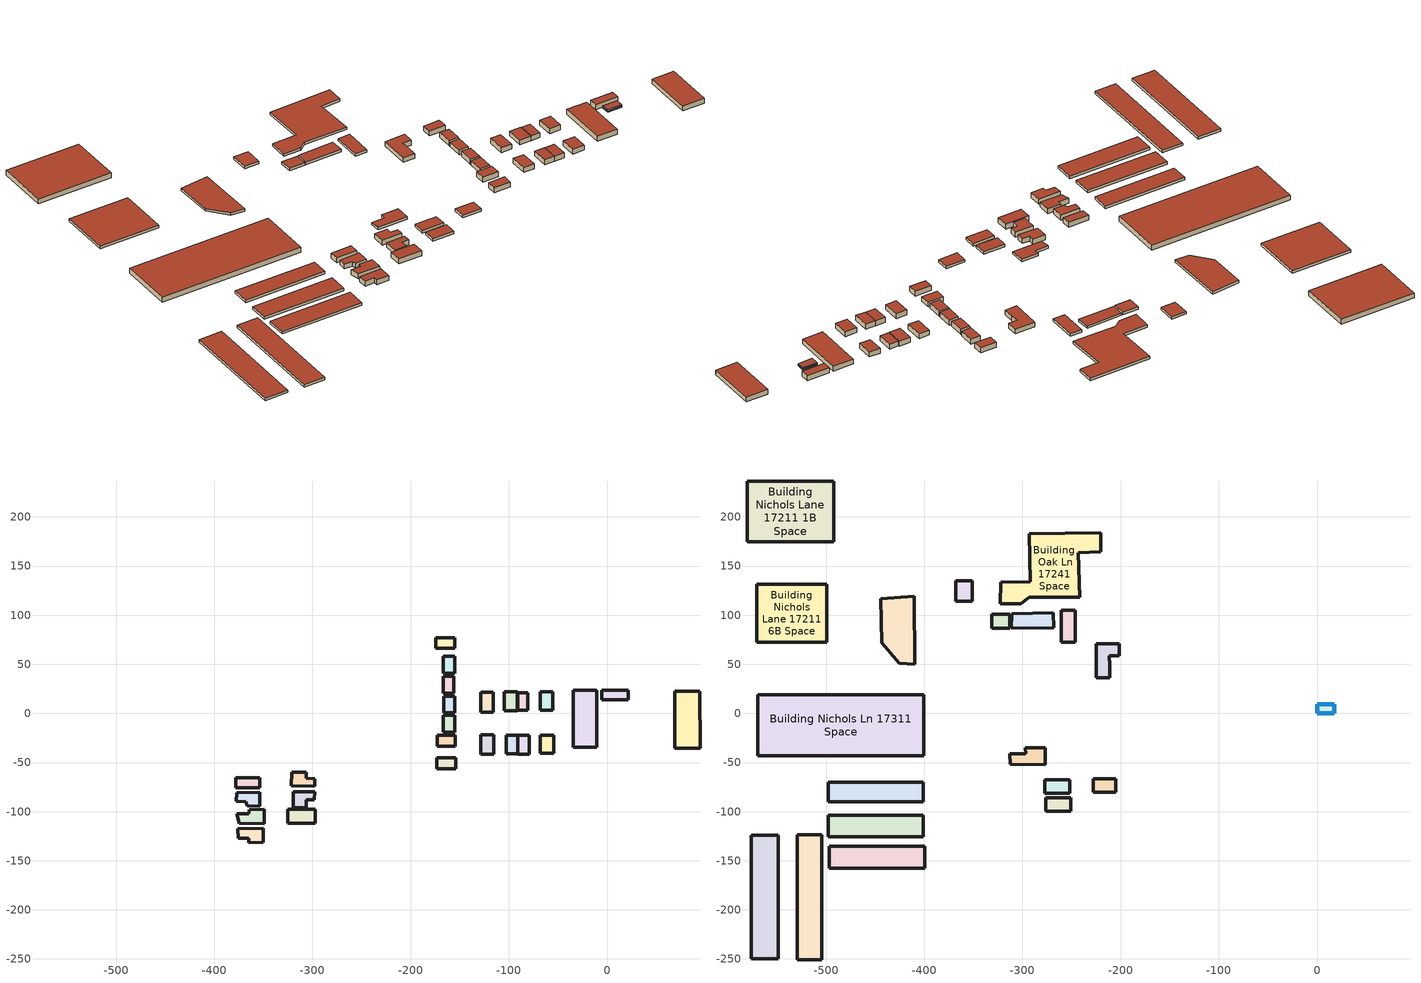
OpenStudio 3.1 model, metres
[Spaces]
Building Barton Dr 7791 Space
 floor ground: -91.69,21.81 -91.69,2.51 -104.99,2.51 -104.99,21.81 z-3
 wall outside: -91.69,2.51 -91.69,21.81 -104.99,21.81 -104.99,2.51 -91.69,2.51 z-3:3
 roof outside: -104.99,21.81 -104.99,2.51 -91.69,2.51 -91.69,21.81 z3
Building Barton Dr 7792  Space
 floor ground: -91.19,-22.28 -91.19,-41.08 -102.88,-41.08 -102.88,-22.28 z-3
 wall outside: -91.19,-41.08 -91.19,-22.28 -102.88,-22.28 -102.88,-41.08 -91.19,-41.08 z-3:3
 roof outside: -102.88,-22.28 -102.88,-41.08 -91.19,-41.08 -91.19,-22.28 z3
Building Barton Dr 7801  Space
 floor ground: -80.63,21.07 -80.63,3 -90.94,3 -90.94,21.07 z-3
 wall outside: -80.63,3 -80.63,21.07 -90.94,21.07 -90.94,3 -80.63,3 z-3:3
 roof outside: -90.94,21.07 -90.94,3 -80.63,3 -80.63,21.07 z3
Building Barton Dr 7802  Space
 floor ground: -79.26,-22.4 -79.26,-41.33 -90.82,-41.33 -90.82,-22.4 z-3
 wall outside: -79.26,-41.33 -79.26,-22.4 -90.82,-22.4 -90.82,-41.33 -79.26,-41.33 z-3:3
 roof outside: -90.82,-22.4 -90.82,-41.33 -79.26,-41.33 -79.26,-22.4 z3
Building Barton Dr 7812 Space
 floor ground: -54.52,-22.4 -54.52,-40.59 -68.32,-40.59 -68.32,-22.4 z-3
 wall outside: -54.52,-40.59 -54.52,-22.4 -68.32,-22.4 -68.32,-40.59 -54.52,-40.59 z-3:3
 roof outside: -68.32,-22.4 -68.32,-40.59 -54.52,-40.59 -54.52,-22.4 z3
Building Barton Dr 7811 Space
 floor ground: -55.27,21.81 -55.27,3.25 -68.32,3.25 -68.32,21.81 z-3
 wall outside: -55.27,3.25 -55.27,21.81 -68.32,21.81 -68.32,3.25 -55.27,3.25 z-3:3
 roof outside: -68.32,21.81 -68.32,3.25 -55.27,3.25 -55.27,21.81 z3
Building Koledo Ln 17351  Space
 floor ground: -154.17,-45.12 -154.17,-56.14 -173.44,-56.14 -173.44,-45.12 z-3
 wall outside: -154.17,-56.14 -154.17,-45.12 -173.44,-45.12 -173.44,-56.14 -154.17,-56.14 z-3:3
 roof outside: -173.44,-45.12 -173.44,-56.14 -154.17,-56.14 -154.17,-45.12 z3
Building Koledo Ln 17341  Space
 floor ground: -154.67,-21.98 -154.67,-33.62 -173.19,-33.61 -173.19,-21.98 z-3
 wall outside: -154.67,-33.62 -154.67,-21.98 -173.19,-21.98 -173.19,-33.61 -154.67,-33.62 z-3:3
 roof outside: -173.19,-21.98 -173.19,-33.61 -154.67,-33.62 -154.67,-21.98 z3
Building Barton Dr 7782  Space
 floor ground: -115.68,-21.7 -115.68,-41.33 -128.57,-41.33 -128.57,-21.7 z-3
 wall outside: -115.68,-41.33 -115.68,-21.7 -128.57,-21.7 -128.57,-41.33 -115.68,-41.33 z-3:3
 roof outside: -128.57,-21.7 -128.57,-41.33 -115.68,-41.33 -115.68,-21.7 z3
Building Barton Dr 7781  Space
 floor ground: -116.06,21.32 -116.06,1.15 -128.49,1.15 -128.49,21.32 z-3
 wall outside: -116.06,1.15 -116.06,21.32 -128.49,21.32 -128.49,1.15 -116.06,1.15 z-3:3
 roof outside: -128.49,21.32 -128.49,1.15 -116.06,1.15 -116.06,21.32 z3
Building Koledo Ln 17331  Space
 floor ground: -155.28,-1.79 -155.28,-19.12 -166.97,-19.12 -166.97,-1.79 z-3
 wall outside: -155.28,-19.12 -155.28,-1.79 -166.97,-1.79 -166.97,-19.12 -155.28,-19.12 z-3:3
 roof outside: -166.97,-1.79 -166.97,-19.12 -155.28,-19.12 -155.28,-1.79 z3
Building Koledo Ln 17321  Space
 floor ground: -155.28,17.51 -155.28,0.43 -166.47,0.43 -166.47,17.51 z-3
 wall outside: -155.28,0.43 -155.28,17.51 -166.47,17.51 -166.47,0.43 -155.28,0.43 z-3:3
 roof outside: -166.47,17.51 -166.47,0.43 -155.28,0.43 -155.28,17.51 z3
Building Koledo Ln 17311 Space
 floor ground: -156.27,37.8 -156.27,20.73 -166.96,20.73 -166.96,37.8 z-3
 wall outside: -156.27,20.73 -156.27,37.8 -166.96,37.8 -166.96,20.73 -156.27,20.73 z-3:3
 roof outside: -166.96,37.8 -166.96,20.73 -156.27,20.73 -156.27,37.8 z3
Building Keelson Ln 17301-c Space
 floor ground: 21.63,14.11 -5.22,14.11 -5.22,23.76 21.63,23.76 z-3
 wall outside: -5.22,14.11 21.63,14.11 21.63,23.76 -5.22,23.76 -5.22,14.11 z-3:3
 roof outside: 21.63,23.76 -5.22,23.76 -5.22,14.11 21.63,14.11 z3
Building Koledo Ln 17281  Space
 floor ground: -155.28,76.9 -155.28,66.26 -174.42,66.26 -174.42,76.9 z-3
 wall outside: -155.28,66.26 -155.28,76.9 -174.42,76.9 -174.42,66.26 -155.28,66.26 z-3:3
 roof outside: -174.42,76.9 -174.42,66.26 -155.28,66.26 -155.28,76.9 z3
Building Koledo Ln 17291  Space
 floor ground: -155.28,58.34 -155.28,40.77 -166.72,40.77 -166.72,58.34 z-3
 wall outside: -155.28,40.77 -155.28,58.34 -166.72,58.34 -166.72,40.77 -155.28,40.77 z-3:3
 roof outside: -166.72,58.34 -166.72,40.77 -155.28,40.77 -155.28,58.34 z3
Building Dairyview Cir 17392  Space
 floor ground: -297.4,-97.51 -297.4,-111.64 -325.26,-111.64 -325.26,-97.51 z-3
 wall outside: -297.4,-111.64 -297.4,-97.51 -325.26,-97.51 -325.26,-111.64 -297.4,-111.64 z-3:3
 roof outside: -325.26,-97.51 -325.26,-111.64 -297.4,-111.64 -297.4,-97.51 z3
Building Dairyview Cir 17372  Space
 floor ground: -306.35,-65.86 -297.9,-66.6 -297.9,-74.27 -321.54,-73.9 -321.26,-59.8 -306.35,-59.67 z-3
 wall outside: -297.9,-66.6 -306.35,-65.86 -306.35,-59.67 -321.26,-59.8 -321.54,-73.9 -297.9,-74.27 -297.9,-66.6 z-3:3
 roof outside: -306.35,-59.67 -321.26,-59.8 -321.54,-73.9 -297.9,-74.27 -297.9,-66.6 -306.35,-65.86 z3
Building  Dairyview Cir 17382 Space
 floor ground: -297.9,-79.97 -298.15,-88.13 -306.1,-87.88 -306.1,-95.8 -319.53,-96.05 -319.78,-79.97 z-3
 wall outside: -298.15,-88.13 -297.9,-79.97 -319.78,-79.97 -319.53,-96.05 -306.1,-95.8 -306.1,-87.88 -298.15,-88.13 z-3:3
 roof outside: -319.78,-79.97 -319.53,-96.05 -306.1,-95.8 -306.1,-87.88 -298.15,-88.13 -297.9,-79.97 z3
Building Dairyview Cir 17411  Space
 floor ground: -350.28,-131.2 -364.71,-131.45 -364.71,-126.99 -375.83,-127.11 -376.33,-117.46 -350.06,-117.12 z-3
 wall outside: -364.71,-131.45 -350.28,-131.2 -350.06,-117.12 -376.33,-117.46 -375.83,-127.11 -364.71,-126.99 -364.71,-131.45 z-3:3
 roof outside: -350.06,-117.12 -376.33,-117.46 -375.83,-127.11 -364.71,-126.99 -364.71,-131.45 -350.28,-131.2 z3
Building Dairyview Cir 17391  Space
 floor ground: -348.98,-112.27 -374.59,-111.77 -377.21,-101.99 -364.78,-102.24 -364.46,-98.04 -348.99,-97.84 z-3
 wall outside: -374.59,-111.77 -348.98,-112.27 -348.99,-97.84 -364.46,-98.04 -364.78,-102.24 -377.21,-101.99 -374.59,-111.77 z-3:3
 roof outside: -348.99,-97.84 -364.46,-98.04 -364.78,-102.24 -377.21,-101.99 -374.59,-111.77 -348.98,-112.27 z3
Building Dairyview Cir 17381  Space
 floor ground: -353.76,-94.32 -366.44,-94.08 -367.94,-89.87 -377.38,-89.37 -377.14,-80.96 -353.76,-80.47 z-3
 wall outside: -366.44,-94.08 -353.76,-94.32 -353.76,-80.47 -377.14,-80.96 -377.38,-89.37 -367.94,-89.87 -366.44,-94.08 z-3:3
 roof outside: -353.76,-80.47 -377.14,-80.96 -377.38,-89.37 -367.94,-89.87 -366.44,-94.08 -353.76,-94.32 z3
Building Dairyview Cir 17371  Space
 floor ground: -353.59,-65.61 -353.59,-75.51 -377.96,-75.51 -377.96,-65.61 z-3
 wall outside: -353.59,-75.51 -353.59,-65.61 -377.96,-65.61 -377.96,-75.51 -353.59,-75.51 z-3:3
 roof outside: -377.96,-65.61 -377.96,-75.51 -353.59,-75.51 -353.59,-65.61 z3
Building Keelson Ln 17301-a Space
 floor ground: -10.45,-34.64 -34.71,-34.64 -34.71,23.57 -10.45,23.57 z-3
 wall outside: -34.71,-34.64 -10.45,-34.64 -10.45,23.57 -34.71,23.57 -34.71,-34.64 z-3:3
 roof outside: -10.45,23.57 -34.71,23.57 -34.71,-34.64 -10.45,-34.64 z3
Building Keelson Ln 17300 Space
 floor ground: 94.58,-35.43 68.72,-35.43 68.72,22.38 94.58,22.38 z-3
 wall outside: 68.72,-35.43 94.58,-35.43 94.58,22.38 68.72,22.38 68.72,-35.43 z-3:3
 roof outside: 94.58,22.38 68.72,22.38 68.72,-35.43 94.58,-35.43 z3
Building Story 1 Space
 floor ground: 17.4,0 0,0 0,9.16 17.4,9.16 z0
 wall outside: 0,0 17.4,0 17.4,9.16 0,9.16 0,0 z0:3
 window: 17.4,0.03 17.4,9.13 / 0,9.13 0,0.03 z0.76:1.67; 17.38,9.16 0.03,9.16 / 0.03,0 17.38,0 z0.76:1.66
 roof outside: 17.4,9.16 0,9.16 0,0 17.4,0 z3
Building Nichols Lane 17211 1B Space
 floor ground: -491.99,236.3 -492,174.93 -580.51,174.94 -580.51,236.31 z0
 wall outside: -492,174.93 -491.99,236.3 -580.51,236.31 -580.51,174.94 -492,174.93 z0:6
 roof outside: -580.51,236.31 -580.51,174.94 -492,174.93 -491.99,236.3 z6
Building Jacquelyn Ln 17362  Space
 floor ground: -205.19,-80.5 -227.81,-80.5 -227.81,-66.39 -205.19,-66.39 z0
 wall outside: -227.81,-80.5 -205.19,-80.5 -205.19,-66.39 -227.81,-66.39 -227.81,-80.5 z0:3
 roof outside: -205.19,-66.39 -227.81,-66.39 -227.81,-80.5 -205.19,-80.5 z3
Building Oak Ln 17261 Space
 floor ground: -201.55,58.66 -211.5,58.55 -211.3,48.81 -211.12,36.44 -225.05,36.44 -225.05,71.12 -201.45,71.17 z0
 wall outside: -211.5,58.55 -201.55,58.66 -201.45,71.17 -225.05,71.12 -225.05,36.44 -211.12,36.44 -211.3,48.81 -211.5,58.55 z0:6
 roof outside: -201.45,71.17 -225.05,71.12 -225.05,36.44 -211.12,36.44 -211.3,48.81 -211.5,58.55 -201.55,58.66 z6
Building Nichols Lane 17211 5B Space
 floor ground: -409.46,50.2 -425.37,51.19 -443.27,71.98 -444.26,116.52 -410.45,119.49 z0
 wall outside: -425.37,51.19 -409.46,50.2 -410.45,119.49 -444.26,116.52 -443.27,71.98 -425.37,51.19 z0:3
 roof outside: -410.45,119.49 -444.26,116.52 -443.27,71.98 -425.37,51.19 -409.46,50.2 z3
Building Oak Ln 17251 3e Space
 floor ground: -312.88,100.96 -312.89,86.47 -331.45,86.47 -331.45,100.96 z0
 wall outside: -312.89,86.47 -312.88,100.96 -331.45,100.96 -331.45,86.47 -312.89,86.47 z0:3
 roof outside: -331.45,100.96 -331.45,86.47 -312.89,86.47 -312.88,100.96 z3
Building Oak Ln 17251 2e Space
 floor ground: -268.22,87.47 -311.38,86.97 -310.88,101.46 -268.72,102.45 z0
 wall outside: -311.38,86.97 -268.22,87.47 -268.72,102.45 -310.88,101.46 -311.38,86.97 z0:3
 roof outside: -268.72,102.45 -310.88,101.46 -311.38,86.97 -268.22,87.47 z3
Building Oak Ln 17251  Space
 floor ground: -246.43,105.24 -246.43,72.57 -260.35,72.57 -260.35,105.24 z0
 wall outside: -246.43,72.57 -246.43,105.24 -260.35,105.24 -260.35,72.57 -246.43,72.57 z0:3
 roof outside: -260.35,105.24 -260.35,72.57 -246.43,72.57 -246.43,105.24 z3
Building Oak Ln 17251 4e Space
 floor ground: -351.03,134.93 -351.03,114.44 -368.09,114.45 -368.09,134.93 z0
 wall outside: -351.03,114.44 -351.03,134.93 -368.09,134.93 -368.09,114.45 -351.03,114.44 z0:3
 roof outside: -368.09,134.93 -368.09,114.45 -351.03,114.44 -351.03,134.93 z3
Building Oak Ln 17241  Space
 floor ground: -220.53,164.6 -243.41,163.61 -241.91,118.07 -293.13,118.07 -301.59,111.64 -322.47,111.64 -321.97,133.42 -292.14,133.91 -293.13,182.91 -220.53,183.9 z0
 wall outside: -243.41,163.61 -220.53,164.6 -220.53,183.9 -293.13,182.91 -292.14,133.91 -321.97,133.42 -322.47,111.64 -301.59,111.64 -293.13,118.07 -241.91,118.07 -243.41,163.61 z0:3
 roof outside: -220.53,183.9 -293.13,182.91 -292.14,133.91 -321.97,133.42 -322.47,111.64 -301.59,111.64 -293.13,118.07 -241.91,118.07 -243.41,163.61 -220.53,164.6 z3
Building Jacquelyn Ln 17361  Space
 floor ground: -251.62,-67.74 -251.62,-81.5 -277.28,-81.5 -277.28,-67.74 z0
 wall outside: -251.62,-81.5 -251.62,-67.74 -277.28,-67.74 -277.28,-81.5 -251.62,-81.5 z0:3
 roof outside: -277.28,-67.74 -277.28,-81.5 -251.62,-81.5 -251.62,-67.74 z3
Building Jacquelyn Ln 17371  Space
 floor ground: -250.67,-85.89 -250.67,-99.81 -276.28,-99.81 -276.28,-85.89 z0
 wall outside: -250.67,-99.81 -250.67,-85.89 -276.28,-85.89 -276.28,-99.81 -250.67,-99.81 z0:3
 roof outside: -276.28,-85.89 -276.28,-99.81 -250.67,-99.81 -250.67,-85.89 z3
Building Jacquelyn Ln 17341  Space
 floor ground: -276.98,-35.19 -276.98,-52.11 -312.21,-51.71 -313.02,-41.23 -296.82,-40.83 -297.23,-35.19 z0
 wall outside: -276.98,-52.11 -276.98,-35.19 -297.23,-35.19 -296.82,-40.83 -313.02,-41.23 -312.21,-51.71 -276.98,-52.11 z0:3
 roof outside: -297.23,-35.19 -296.82,-40.83 -313.02,-41.23 -312.21,-51.71 -276.98,-52.11 -276.98,-35.19 z3
Building Slater Ave 7501  Space
 floor ground: -548.65,-124.23 -548.65,-249.91 -576.1,-249.91 -576.1,-124.22 z0
 wall outside: -548.65,-249.91 -548.65,-124.23 -576.1,-124.22 -576.1,-249.91 -548.65,-249.91 z0:3
 roof outside: -576.1,-124.22 -576.1,-249.91 -548.65,-249.91 -548.65,-124.23 z3
Building Slater Ave 7573  Space
 floor ground: -504.37,-123.49 -504.38,-250.74 -529.33,-250.74 -529.32,-123.48 z0
 wall outside: -504.38,-250.74 -504.37,-123.49 -529.32,-123.48 -529.33,-250.74 -504.38,-250.74 z0:3
 roof outside: -529.32,-123.48 -529.33,-250.74 -504.38,-250.74 -504.37,-123.49 z3
Building Nichols Ln 17401  Space
 floor ground: -401.29,-125.44 -497.76,-125.44 -497.76,-103.74 -401.29,-103.74 z0
 wall outside: -497.76,-125.44 -401.29,-125.44 -401.29,-103.74 -497.76,-103.74 -497.76,-125.44 z0:3
 roof outside: -401.29,-103.74 -497.76,-103.74 -497.76,-125.44 -401.29,-125.44 z3
Building Nichols Ln 17381  Space
 floor ground: -401.14,-70.11 -401.14,-89.85 -497.57,-89.85 -497.57,-70.1 z0
 wall outside: -401.14,-89.85 -401.14,-70.11 -497.57,-70.1 -497.57,-89.85 -401.14,-89.85 z0:3
 roof outside: -497.57,-70.1 -497.57,-89.85 -401.14,-89.85 -401.14,-70.11 z3
Building Nichols Ln 17421  Space
 floor ground: -399.62,-135.42 -399.62,-157.72 -496.58,-157.71 -496.58,-135.41 z0
 wall outside: -399.62,-157.72 -399.62,-135.42 -496.58,-135.41 -496.58,-157.71 -399.62,-157.72 z0:3
 roof outside: -496.58,-135.41 -496.58,-157.71 -399.62,-157.72 -399.62,-135.42 z3
Building Nichols Ln 17311  Space
 floor ground: -400.66,18.88 -400.66,-43.3 -569.31,-43.29 -569.31,18.89 z0
 wall outside: -400.66,-43.3 -400.66,18.88 -569.31,18.89 -569.31,-43.29 -400.66,-43.3 z0:6
 roof outside: -569.31,18.89 -569.31,-43.29 -400.66,-43.3 -400.66,18.88 z6
Building Nichols Lane 17211 6B Space
 floor ground: -499.38,131.45 -499.39,72.32 -570.46,72.32 -570.46,131.45 z0
 wall outside: -499.39,72.32 -499.38,131.45 -570.46,131.45 -570.46,72.32 -499.39,72.32 z0:3
 roof outside: -570.46,131.45 -570.46,72.32 -499.39,72.32 -499.38,131.45 z3
[Building]
Keelson Ln 17301-e: Nominal Floor to Floor Height {m}=3; Default Construction Set=Default Construction Set 1; Standards Number of Stories=1; Standards Number of Above Ground Stories=1
[Site]
Site 1: Latitude {deg}=33.7107; Longitude {deg}=-117.991
[DefaultConstructionSet]
Default Construction Set 1
[Space]
Name | Building Story | Thermal Zone
Building Story 1 Space | Building Story 1 | Building Story 1 ThermalZone
Building Barton Dr 7791 Space |  | Building Barton Dr 7791 ThermalZone
Building Barton Dr 7792  Space |  | Building Barton Dr 7792  ThermalZone
Building Barton Dr 7801  Space |  | Building Barton Dr 7801  ThermalZone
Building Barton Dr 7802  Space |  | Building Barton Dr 7802  ThermalZone
Building Barton Dr 7812 Space |  | Building Barton Dr 7812 ThermalZone
Building Barton Dr 7811 Space |  | Building Barton Dr 7811 ThermalZone
Building Koledo Ln 17351  Space |  | Building Koledo Ln 17351  ThermalZone
Building Koledo Ln 17341  Space |  | Building Koledo Ln 17341  ThermalZone
Building Barton Dr 7782  Space |  | Building Barton Dr 7782  ThermalZone
Building Barton Dr 7781  Space |  | Building Barton Dr 7781  ThermalZone
Building Koledo Ln 17331  Space |  | Building Koledo Ln 17331  ThermalZone
Building Koledo Ln 17321  Space |  | Building Koledo Ln 17321  ThermalZone
Building Koledo Ln 17311 Space |  | Building Koledo Ln 17311 ThermalZone
Building Keelson Ln 17301-c Space |  | Building Keelson Ln 17301-c ThermalZone
Building Nichols Lane 17211 1B Space |  | Building Nichols Lane 17211 1B ThermalZone
Building Jacquelyn Ln 17362  Space |  | Building Jacquelyn Ln 17362  ThermalZone
Building Oak Ln 17261 Space |  | Building Oak Ln 17261 ThermalZone
Building Koledo Ln 17281  Space |  | Building Koledo Ln 17281  ThermalZone
Building Koledo Ln 17291  Space |  | Building Koledo Ln 17291  ThermalZone
Building Nichols Lane 17211 5B Space |  | Building Nichols Lane 17211 5B ThermalZone
Building Oak Ln 17251 3e Space |  | Building Oak Ln 17251 3e ThermalZone
Building Oak Ln 17251 2e Space |  | Building Oak Ln 17251 2e ThermalZone
Building Oak Ln 17251  Space |  | Building Oak Ln 17251  ThermalZone
Building Oak Ln 17251 4e Space |  | Building Oak Ln 17251 4e ThermalZone
Building Oak Ln 17241  Space |  | Building Oak Ln 17241  ThermalZone
Building Jacquelyn Ln 17361  Space |  | Building Jacquelyn Ln 17361  ThermalZone
Building Jacquelyn Ln 17371  Space |  | Building Jacquelyn Ln 17371  ThermalZone
Building Dairyview Cir 17392  Space |  | Building Dairyview Cir 17392  ThermalZone
Building Dairyview Cir 17372  Space |  | Building Dairyview Cir 17372  ThermalZone
Building  Dairyview Cir 17382 Space |  | Building  Dairyview Cir 17382 ThermalZone
Building Jacquelyn Ln 17341  Space |  | Building Jacquelyn Ln 17341  ThermalZone
Building Dairyview Cir 17411  Space |  | Building Dairyview Cir 17411  ThermalZone
Building Dairyview Cir 17391  Space |  | Building Dairyview Cir 17391  ThermalZone
Building Dairyview Cir 17381  Space |  | Building Dairyview Cir 17381  ThermalZone
Building Dairyview Cir 17371  Space |  | Building Dairyview Cir 17371  ThermalZone
Building Slater Ave 7501  Space |  | Building Slater Ave 7501  ThermalZone
Building Slater Ave 7573  Space |  | Building Slater Ave 7573  ThermalZone
Building Nichols Ln 17401  Space |  | Building Nichols Ln 17401  ThermalZone
Building Nichols Ln 17381  Space |  | Building Nichols Ln 17381  ThermalZone
Building Nichols Ln 17421  Space |  | Building Nichols Ln 17421  ThermalZone
Building Nichols Ln 17311  Space |  | Building Nichols Ln 17311  ThermalZone
Building Keelson Ln 17301-a Space |  | Building Keelson Ln 17301-a ThermalZone
Building Keelson Ln 17300 Space |  | Building Keelson Ln 17300 ThermalZone
Building Nichols Lane 17211 6B Space |  | Building Nichols Lane 17211 6B ThermalZone
[BuildingStory]
Building Story 1: Nominal Z Coordinate {m}=3; Nominal Floor to Floor Height {m}=3
[ThermalZone] Use Ideal Air Loads=No
Building Story 1 ThermalZone; Building Barton Dr 7791 ThermalZone; Building Barton Dr 7792  ThermalZone; Building Barton Dr 7801  ThermalZone; Building Barton Dr 7802  ThermalZone; Building Barton Dr 7812 ThermalZone; Building Barton Dr 7811 ThermalZone; Building Koledo Ln 17351  ThermalZone; Building Koledo Ln 17341  ThermalZone; Building Barton Dr 7782  ThermalZone; Building Barton Dr 7781  ThermalZone; Building Koledo Ln 17331  ThermalZone; Building Koledo Ln 17321  ThermalZone; Building Koledo Ln 17311 ThermalZone; Building Keelson Ln 17301-c ThermalZone; Building Nichols Lane 17211 1B ThermalZone; Building Jacquelyn Ln 17362  ThermalZone; Building Oak Ln 17261 ThermalZone; Building Koledo Ln 17281  ThermalZone; Building Koledo Ln 17291  ThermalZone; Building Nichols Lane 17211 5B ThermalZone; Building Oak Ln 17251 3e ThermalZone; Building Oak Ln 17251 2e ThermalZone; Building Oak Ln 17251  ThermalZone; Building Oak Ln 17251 4e ThermalZone; Building Oak Ln 17241  ThermalZone; Building Jacquelyn Ln 17361  ThermalZone; Building Jacquelyn Ln 17371  ThermalZone; Building Dairyview Cir 17392  ThermalZone; Building Dairyview Cir 17372  ThermalZone; Building  Dairyview Cir 17382 ThermalZone; Building Jacquelyn Ln 17341  ThermalZone; Building Dairyview Cir 17411  ThermalZone; Building Dairyview Cir 17391  ThermalZone; Building Dairyview Cir 17381  ThermalZone; Building Dairyview Cir 17371  ThermalZone; Building Slater Ave 7501  ThermalZone; Building Slater Ave 7573  ThermalZone; Building Nichols Ln 17401  ThermalZone; Building Nichols Ln 17381  ThermalZone; Building Nichols Ln 17421  ThermalZone; Building Nichols Ln 17311  ThermalZone; Building Keelson Ln 17301-a ThermalZone; Building Keelson Ln 17300 ThermalZone; Building Nichols Lane 17211 6B ThermalZone
[Sizing:Zone] Zone Cooling Design Supply Air Temperature Input Method=SupplyAirTemperature; Zone Cooling Design Supply Air Temperature {C}=14; Zone Cooling Design Supply Air Temperature Difference {deltaC}=11.11; Zone Heating Design Supply Air Temperature Input Method=SupplyAirTemperature; Zone Heating Design Supply Air Temperature {C}=40; Zone Heating Design Supply Air Temperature Difference {deltaC}=11.11; Zone Cooling Design Supply Air Humidity Ratio {kg-H2O/kg-air}=0.0085; Zone Heating Design Supply Air Humidity Ratio {kg-H2O/kg-air}=0.008; Cooling Design Air Flow Method=DesignDay; Heating Design Air Flow Method=DesignDay; Account for Dedicated Outdoor Air System=No; Dedicated Outdoor Air System Control Strategy=NeutralSupplyAir; Dedicated Outdoor Air Low Setpoint Temperature for Design {C}=autosize; Dedicated Outdoor Air High Setpoint Temperature for Design {C}=autosize
Building Story 1 ThermalZone; Building Barton Dr 7791 ThermalZone; Building Barton Dr 7792  ThermalZone; Building Barton Dr 7801  ThermalZone; Building Barton Dr 7802  ThermalZone; Building Barton Dr 7812 ThermalZone; Building Barton Dr 7811 ThermalZone; Building Koledo Ln 17351  ThermalZone; Building Koledo Ln 17341  ThermalZone; Building Barton Dr 7782  ThermalZone; Building Barton Dr 7781  ThermalZone; Building Koledo Ln 17331  ThermalZone; Building Koledo Ln 17321  ThermalZone; Building Koledo Ln 17311 ThermalZone; Building Keelson Ln 17301-c ThermalZone; Building Nichols Lane 17211 1B ThermalZone; Building Jacquelyn Ln 17362  ThermalZone; Building Oak Ln 17261 ThermalZone; Building Koledo Ln 17281  ThermalZone; Building Koledo Ln 17291  ThermalZone; Building Nichols Lane 17211 5B ThermalZone; Building Oak Ln 17251 3e ThermalZone; Building Oak Ln 17251 2e ThermalZone; Building Oak Ln 17251  ThermalZone; Building Oak Ln 17251 4e ThermalZone; Building Oak Ln 17241  ThermalZone; Building Jacquelyn Ln 17361  ThermalZone; Building Jacquelyn Ln 17371  ThermalZone; Building Dairyview Cir 17392  ThermalZone; Building Dairyview Cir 17372  ThermalZone; Building  Dairyview Cir 17382 ThermalZone; Building Jacquelyn Ln 17341  ThermalZone; Building Dairyview Cir 17411  ThermalZone; Building Dairyview Cir 17391  ThermalZone; Building Dairyview Cir 17381  ThermalZone; Building Dairyview Cir 17371  ThermalZone; Building Slater Ave 7501  ThermalZone; Building Slater Ave 7573  ThermalZone; Building Nichols Ln 17401  ThermalZone; Building Nichols Ln 17381  ThermalZone; Building Nichols Ln 17421  ThermalZone; Building Nichols Ln 17311  ThermalZone; Building Keelson Ln 17301-a ThermalZone; Building Keelson Ln 17300 ThermalZone; Building Nichols Lane 17211 6B ThermalZone
